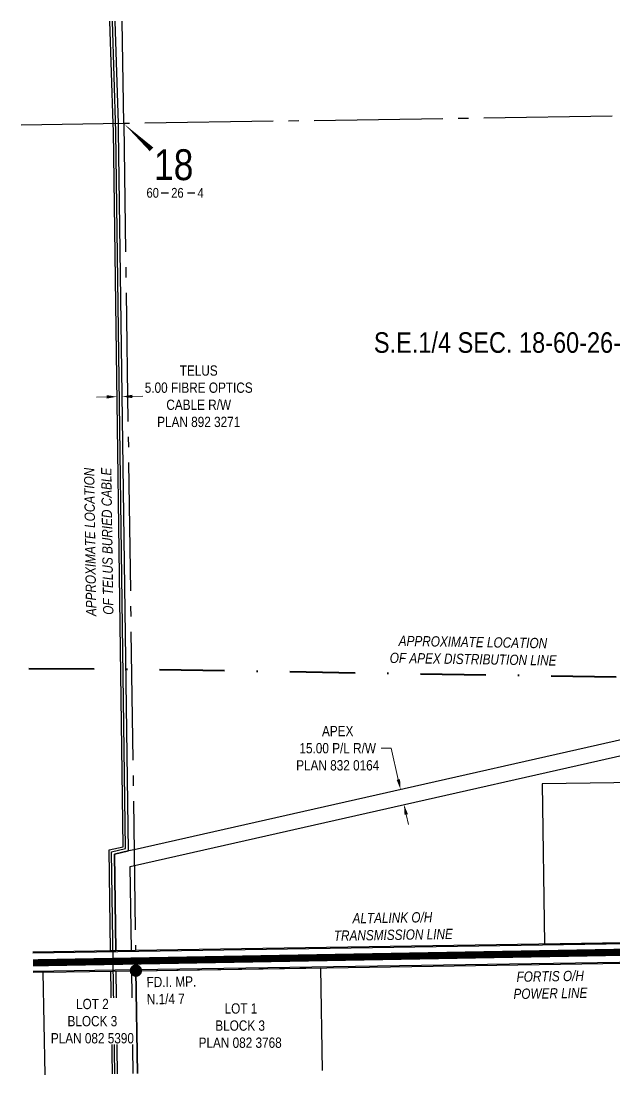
# Model space of a CAD drawing. Extents: x 72365 to 80261, y 6000112 to 6008999.
# Drawn here: x 72419 to 72996, y 6001745 to 6002772 of the extents above; entities that cross this region are included whole.
import ezdxf
from ezdxf.enums import TextEntityAlignment as Align

# ---------------------------------------------------------------- set-up
doc = ezdxf.new("R2010")
doc.units = 0
doc.header["$LTSCALE"] = 5
doc.header["$PDSIZE"] = 2.5
doc.linetypes.add('DASHDOT', pattern=[25.4, 12.7, -6.35, 0, -6.35])
doc.linetypes.add('foc-QUARTERLINE', pattern=[33, 25, -3, 2, -3])
doc.layers.get('Defpoints').update_dxf_attribs({"color": 9})
for name, color, linetype in [('10', 1, 'Continuous'), ('AS-POWER', 104, 'foc-POWER'), ('AS-POWER-T', 104, 'Continuous'), ('AS-ROADS', 254, 'Continuous'), ('AS-TELEPHONE', 224, 'foc-TEL'), ('AS-TELEPHONE-T', 224, 'Continuous'), ('C-RW', 13, 'Continuous'), ('C-SYMBOL', 7, 'Continuous'), ('F-RW', 190, 'Continuous'), ('L-MON', 1, 'Continuous'), ('L-MON-T', 1, 'Continuous'), ('L-QSEC', 8, 'foc-QUARTERLINE'), ('L-SEC', 7, 'Continuous'), ('L-SECLBL', 7, 'Continuous'), ('L-TITLEDB', 4, 'Continuous'), ('L-TITLEDB-T', 4, 'Continuous')]:
    doc.layers.add(name, color=color, linetype=linetype)
for name, color, linetype, lineweight in [('AS-RECON EXISTING', 151, 'DASHDOT', 40), ('C-RW-T', 13, 'Continuous', 9), ('F-RW-T', 190, 'Continuous', 9)]:
    doc.layers.add(name, color=color, linetype=linetype, lineweight=lineweight)
doc.layers.add('AS-RECON EXISTING-T', color=7, linetype='Continuous', true_color=0x7abdff)
doc.styles.add('1.8', font='ARIALN.TTF', dxfattribs={"height": 2})
doc.styles.add('100L', font='ARIALN.TTF', dxfattribs={"height": 2})
doc.styles.add('175L', font='ARIALN.TTF', dxfattribs={"height": 20})
doc.styles.add('80CG', font='ARIALN.TTF', dxfattribs={"height": 10})
doc.styles.add('80L', font='ARIALN.TTF', dxfattribs={"height": 10})
doc.styles.add('foc-LtypeFont', font='ARIALN.TTF', dxfattribs={"height": 7.35})
doc.styles.add('SIMPLEX', font='ARIALN.TTF')
doc.linetypes.add('foc-POWER', pattern='A,6,-1,["P",foc-LtypeFont,S=0.2,R=0,X=-0.625,Y=-0.75],-1.24,4', length=12.24)
doc.linetypes.add('foc-TEL', pattern='A,2,-1,["T",foc-LtypeFont,S=0.2,R=0,X=-0.425,Y=-0.75],-1.24,8', length=12.24)
doc.dimstyles.new('Compass 5 000', dxfattribs={"dimscale": 5, "dimtxt": 9, "dimasz": 2, "dimexe": 0.2, "dimexo": 0.0625, "dimgap": 0.5, "dimtad": 0, "dimtih": 1, "dimtoh": 1, "dimzin": 0, "dimdsep": 46, "dimtxsty": '80CG', "dimcen": 0.1, "dimse1": 1, "dimse2": 1, "dimclrd": 256, "dimclrt": 256, "dimaunit": 1, "dimadec": 4, "dimazin": 0, "dimtfac": 0.06, "dimtofl": 0, "dimtmove": 0, "dimatfit": 1, "dimfxl": 0.2, "dimtolj": 1, "dimtzin": 0, "dimlwd": -1, "dimarcsym": 0})

# ---------------------------------------------------------------- blocks, each defined once
blk = doc.blocks.new('fdia')
at = {"color": 255, "const_width": 1}
blk.add_lwpolyline([(-0.5, 0, 1), (0.5, 0, 1)], format="xyb", close=True, dxfattribs=at)
blk = doc.blocks.new('Fdiaa')
blk.add_blockref('fdia', (0, 0))
blk = doc.blocks.new('fdib')
at = {"color": 1, "const_width": 1.6}
blk.add_lwpolyline([(-0.4, 0, 1), (0.4, 0, 1)], format="xyb", close=True, dxfattribs=at)
at = {"color": 1}
blk.add_circle((0, 0), 0.8, dxfattribs=at)
blk = doc.blocks.new('Fdibb')
blk.add_blockref('fdib', (0, 0))
blk = doc.blocks.new('fdicc')
for name in ['Fdibb', 'Fdiaa']:
    blk.add_blockref(name, (0, 0))
blk = doc.blocks.new('FDI')
blk.add_blockref('fdicc', (0, 0))
blk = doc.blocks.new('*D430')
at = {"layer": 'C-RW-T', "transparency": 16777216}
for p, q in [((72779.5, 6002063.5), (72769.5, 6002063.5)), ((72786.3, 6002033.1), (72779.5, 6002063.5)), ((72794.1, 6001998.9), (72796.3, 6001989.2))]:
    blk.add_line(p, q, dxfattribs=at)
for points in [[(72788, 6002033.4), (72784.7, 6002032.7), (72788.5, 6002023.3)], [(72795.7, 6001999.3), (72792.4, 6001998.6), (72791.8, 6002008.7)]]:
    blk.add_solid(points, dxfattribs=at)
at = {"layer": 'Defpoints', "color": 0, "transparency": 16777216}
for p in [(72788.5, 6002023.3), (72789.9, 6002023.6), (72793.2, 6002009)]:
    blk.add_point(p, dxfattribs=at)
at = {"layer": 'C-RW-T', "transparency": 16777216, "insert": (72727.3, 6002063.5), "char_height": 10, "attachment_point": 5, "style": '80CG'}
blk.add_mtext('\\A1;APEX\\P15.00 P/L R/W\\PPLAN 832 0164', dxfattribs=at)
blk = doc.blocks.new('L-SECLBL')
at = {"layer": '10', "color": 7}
for p, q in [((-5.1, -27.8), (-12.3, -27.8)), ((20.7, -27.8), (13.5, -27.8))]:
    blk.add_line(p, q, dxfattribs=at)
at = {"layer": '10', "color": 2, "style": 'SIMPLEX'}
blk.add_attdef('SEC', text='', height=30, dxfattribs=at).set_placement((0, 0), align=Align.MIDDLE)
at = {"layer": '10', "color": 5, "style": '80L'}
blk.add_attdef('TWP', text='', height=9.5, dxfattribs=at).set_placement((-14.4, -27.4), align=Align.MIDDLE_RIGHT)
blk.add_attdef('RGE', text='', height=9.5, dxfattribs=at).set_placement((3.6, -27.4), align=Align.MIDDLE_CENTER)
blk.add_attdef('MER', text='', height=9.5, dxfattribs=at).set_placement((23.2, -27.4), align=Align.MIDDLE_LEFT)
blk = doc.blocks.new('*D1243')
at = {"layer": 'Defpoints', "color": 0, "transparency": 16777216}
for p in [(72512.3, 6002416.4), (72517.4, 6002416.5), (72517.5, 6002405.9)]:
    blk.add_point(p, dxfattribs=at)
at = {"layer": 'F-RW-T', "transparency": 16777216}
for p, q in [((72502.5, 6002405.7), (72492.5, 6002405.5)), ((72527.5, 6002406), (72537.5, 6002406.2))]:
    blk.add_line(p, q, dxfattribs=at)
for points in [[(72502.5, 6002407.3), (72502.5, 6002404), (72512.5, 6002405.8)], [(72527.5, 6002407.7), (72527.5, 6002404.4), (72517.5, 6002405.9)]]:
    blk.add_solid(points, dxfattribs=at)
at = {"layer": 'F-RW-T', "transparency": 16777216, "insert": (72592, 6002406.2), "char_height": 10, "attachment_point": 5, "style": '80CG'}
blk.add_mtext('\\A1;TELUS\\P5.00 FIBRE OPTICS\\PCABLE R/W\\PPLAN 892 3271', dxfattribs=at)

msp = doc.modelspace()

# ---------------------------------------------------------------- linework, layer by layer
at = {"layer": 'AS-POWER', "flags": 128}
for points in [[(72430.626, 6001864.35), (73236.593, 6001876.894), (73361.383, 6001879.676)], [(72430.884, 6001846.348), (72530.673, 6001848.059), (73236.849, 6001858.897), (73318.651, 6001860.165), (73387.746, 6001860.879)]]:
    msp.add_lwpolyline(points, dxfattribs=at)
at = {"layer": 'AS-RECON EXISTING', "flags": 128}
msp.add_lwpolyline([(72426.664, 6002141.273), (72527.359, 6002140.629), (73049.196, 6002132.145), (73201.404, 6002135.035), (73267.23, 6002134.48), (73306.487, 6002133.804), (73313.186, 6002132.286), (73319.526, 6002129.799), (73336.095, 6002132.339), (73357.043, 6002136.479), (73378.684, 6002140.257), (73610.859, 6002189.519), (73634.776, 6002198.018), (74139.016, 6002376.473), (74138.9, 6002404.884), (74138.867, 6002412.883), (74138.528, 6002495.539), (74137.827, 6002666.829), (74881.223, 6002677.435), (74917.664, 6002690.201), (74926.499, 6002681.218), (74932.106, 6002675.514), (74942.8, 6002664.642), (75014.398, 6002691.709), (75201.853, 6002694.578), (75209.852, 6002694.699), (75215, 6002694.777)], dxfattribs=at)
at = {"layer": 'AS-ROADS', "const_width": 7, "flags": 128}
msp.add_lwpolyline([(78361.593, 6001949.679), (77440.507, 6001937.551), (76616.357, 6001927.393), (75726.399, 6001909.333), (74682.957, 6001890.643), (73345.368, 6001870.983), (72430.766, 6001854.565)], dxfattribs=at)
at = {"layer": 'AS-TELEPHONE', "flags": 128}
msp.add_lwpolyline([(72510.316, 6001746.514), (72507.153, 6001962.584), (72520.831, 6001965.782), (72511.476, 6002663.806), (72508.075, 6002771.401)], dxfattribs=at)
at = {"layer": 'C-RW', "flags": 128}
msp.add_lwpolyline([(72506.282, 6001866.49), (72511.278, 6001866.567), (72526.509, 6001866.8), (72525.291, 6001948.534), (72529.342, 6001949.447), (73233.304, 6002108.331), (73332.846, 6002130.797), (73332.63, 6002146.112), (73233.087, 6002123.646), (72529.124, 6001964.766), (72523.672, 6001963.535), (72509.906, 6001960.48), (72511.278, 6001866.567)], dxfattribs=at)
at = {"layer": 'F-RW', "flags": 128}
for points in [[(72506.282, 6001866.49), (72504.851, 6001964.463), (72518.405, 6001967.519), (72509, 6002664.794), (72508.781, 6002671.61), (72505.59, 6002771.367)], [(72511.278, 6001866.567), (72509.906, 6001960.48), (72523.672, 6001963.535), (72513.91, 6002664.963), (72513.777, 6002671.684), (72510.591, 6002771.435)]]:
    msp.add_lwpolyline(points, dxfattribs=at)
at = {"layer": 'F-RW'}
for points in [[(72508.051, 6001746.479), (72506.576, 6001846.389)], [(72513.053, 6001746.558), (72511.572, 6001846.464)], [(72528.276, 6001746.798), (72526.809, 6001846.699)]]:
    msp.add_lwpolyline(points, dxfattribs=at)
at = {"layer": 'L-QSEC', "flags": 128}
for points in [[(72519, 6002671.762), (72517.604, 6002771.531)], [(73324.437, 6002683.851), (72519, 6002671.762)], [(72519, 6002671.762), (72419.094, 6002670.285)], [(72519, 6002671.762), (72530.518, 6001866.862)]]:
    msp.add_lwpolyline(points, dxfattribs=at)
at = {"layer": 'L-SEC', "flags": 128}
for points in [[(72530.518, 6001866.862), (73336.362, 6001879.46)], [(72530.805, 6001846.761), (73336.671, 6001859.359)]]:
    msp.add_lwpolyline(points, dxfattribs=at)
at = {"layer": 'L-SEC'}
msp.add_lwpolyline([(72430.612, 6001865.356), (72530.518, 6001866.862)], dxfattribs=at)
at = {"layer": 'L-SECLBL', "flags": 128}
msp.add_lwpolyline([(72519, 6002671.762, 0, 4.996, 0), (72546.077, 6002646.635, 0, 0, 0)], format="xyseb", dxfattribs=at)
at = {"layer": 'L-TITLEDB', "flags": 128}
msp.add_lwpolyline([(73159.157, 6002032.266), (72926.279, 6002028.943), (72928.503, 6001873.048), (73161.427, 6001876.734)], close=True, dxfattribs=at)
for points in [[(72442.436, 6001745.443), (72440.724, 6001845.397), (72430.9, 6001845.249)], [(72442.436, 6001745.443), (72440.724, 6001845.397), (72530.805, 6001846.761), (72532.286, 6001746.861)], [(72532.287, 6001746.861), (72530.805, 6001846.761), (72710.619, 6001849.587), (72712.101, 6001749.698)]]:
    msp.add_lwpolyline(points, dxfattribs=at)

# ---------------------------------------------------------------- block references
at = {"layer": 'L-SECLBL'}
msp.add_blockref('L-SECLBL', (72567.679, 6002631.706), dxfattribs=at).add_auto_attribs({'SEC': '18', 'TWP': '60', 'RGE': '26', 'MER': '4'})

# ---------------------------------------------------------------- texts
at = {"layer": 'AS-RECON EXISTING-T', "insert": (72769.674, 6002173.408), "char_height": 10, "attachment_point": 1, "rotation": 359.068593, "style": '100L'}
msp.add_mtext_dynamic_manual_height_columns('\\pi17.113;{\\fArial Narrow|b0|i1|c0|p34;APPROXIMATE LOCATION\\P\\pi8.655;OF APEX DISTRIBUTION LINE}', width=179.08357, gutter_width=50, heights=[0], dxfattribs=at)
at = {"layer": 'AS-TELEPHONE-T', "insert": (72482.34, 6002192.02), "char_height": 10, "attachment_point": 1, "rotation": 90.818488, "style": '100L'}
msp.add_mtext_dynamic_manual_height_columns('\\pi0.05;{\\fArial Narrow|b0|i1|c0|p34;APPROXIMATE LOCATION\\P\\pi1.1414;OF TELUS BURIED CABLE}', width=144.95675, gutter_width=50, heights=[0], dxfattribs=at)
at = {"layer": 'C-SYMBOL', "color": 3, "style": '175L'}
msp.add_text('S.E.1/4 SEC. 18-60-26-W.4M.', height=19.98336, dxfattribs=at).set_placement((72915.863, 6002442.561), align=Align.BOTTOM_CENTER)

# ---------------------------------------------------------------- dimensions: what is measured, and where the dimension line sits
at = {"layer": 'C-RW-T'}
dim = msp.add_linear_dim(base=(72788.549, 6002023.317), p1=(72793.179, 6002008.995), p2=(72789.879, 6002023.617), angle=102.718186, text='APEX\\P15.00 P/L R/W\\PPLAN 832 0164', dimstyle='Compass 5 000', dxfattribs=at)
dim.commit()
dim.dimension.update_dxf_attribs({"geometry": '*D430', "text_midpoint": (72727.26, 6002063.498), "dimtype": 161})
at = {"layer": 'F-RW-T'}
dim = msp.add_aligned_dim(p1=(72512.35, 6002416.441), p2=(72517.368, 6002416.511), distance=-10.626, text='TELUS\\P5.00 FIBRE OPTICS\\PCABLE R/W\\PPLAN 892 3271', dimstyle='Compass 5 000', dxfattribs=at)
dim.commit()
dim.dimension.update_dxf_attribs({"geometry": '*D1243', "text_midpoint": (72592.012, 6002406.164)})

# ---------------------------------------------------------------- next in the draw order: texts
at = {"layer": 'AS-POWER-T', "char_height": 10, "attachment_point": 1, "rotation": 0.900501, "style": '100L', "bg_fill": 3, "box_fill_scale": 1.1, "bg_fill_color": 256, "bg_fill_transparency": 0}
for s, width, insert in [('\\pi19.256;{\\fArial Narrow|b0|i1|c0|p34;ALTALINK O/H\\P\\pi0.81129;TRANSMISSION LINE}', 116.54755, (72722.379, 6001902.611)), ('\\pi3.6102;{\\fArial Narrow|b0|i1|c0|p34;FORTIS O/H\\P\\pi0.35645;POWER LINE}', 72.59558, (72897.695, 6001845.963))]:
    msp.add_mtext_dynamic_manual_height_columns(s, width=width, gutter_width=50, heights=[0], dxfattribs=dict(at, insert=insert))
at = {"layer": 'L-MON-T', "insert": (72541.149, 6001840.748), "char_height": 10, "attachment_point": 1, "rotation": 0.908737, "style": '1.8', "bg_fill": 3, "box_fill_scale": 1.1, "bg_fill_color": 256, "bg_fill_transparency": 0}
msp.add_mtext_dynamic_manual_height_columns('FD.I. MP.\\PN.1/4 7', width=49.44536, gutter_width=10, heights=[0], dxfattribs=at)
at = {"layer": 'L-TITLEDB-T', "insert": (72447.548, 6001819.501), "char_height": 10, "attachment_point": 1, "style": '100L', "bg_fill": 3, "box_fill_scale": 1.1, "bg_fill_color": 256, "bg_fill_transparency": 0}
msp.add_mtext_dynamic_manual_height_columns('\\pi25.046;LOT 2\\P\\pi16.755;BLOCK 3\\P\\pi0.53369;PLAN 082 5390', width=80.50803, gutter_width=55, heights=[0], dxfattribs=at)

# ---------------------------------------------------------------- next in the draw order: block references
at = {"layer": 'L-MON', "color": 5, "xscale": 4.99999999999995, "yscale": 4.99999999999995, "zscale": 4.99999999999995}
msp.add_blockref('FDI', (72530.886, 6001846.963), dxfattribs=at)

# ---------------------------------------------------------------- next in the draw order: texts
at = {"layer": 'L-TITLEDB-T', "insert": (72591.39, 6001815.16), "char_height": 10, "attachment_point": 1, "style": '100L', "bg_fill": 3, "box_fill_scale": 1.1, "bg_fill_color": 256, "bg_fill_transparency": 0}
msp.add_mtext_dynamic_manual_height_columns('\\pi25.803;LOT 1\\P\\pi16.755;BLOCK 3\\P\\pi0.50981;PLAN 082 3768', width=80.50803, gutter_width=55, heights=[0], dxfattribs=at)

doc.saveas('drawing.dxf')
